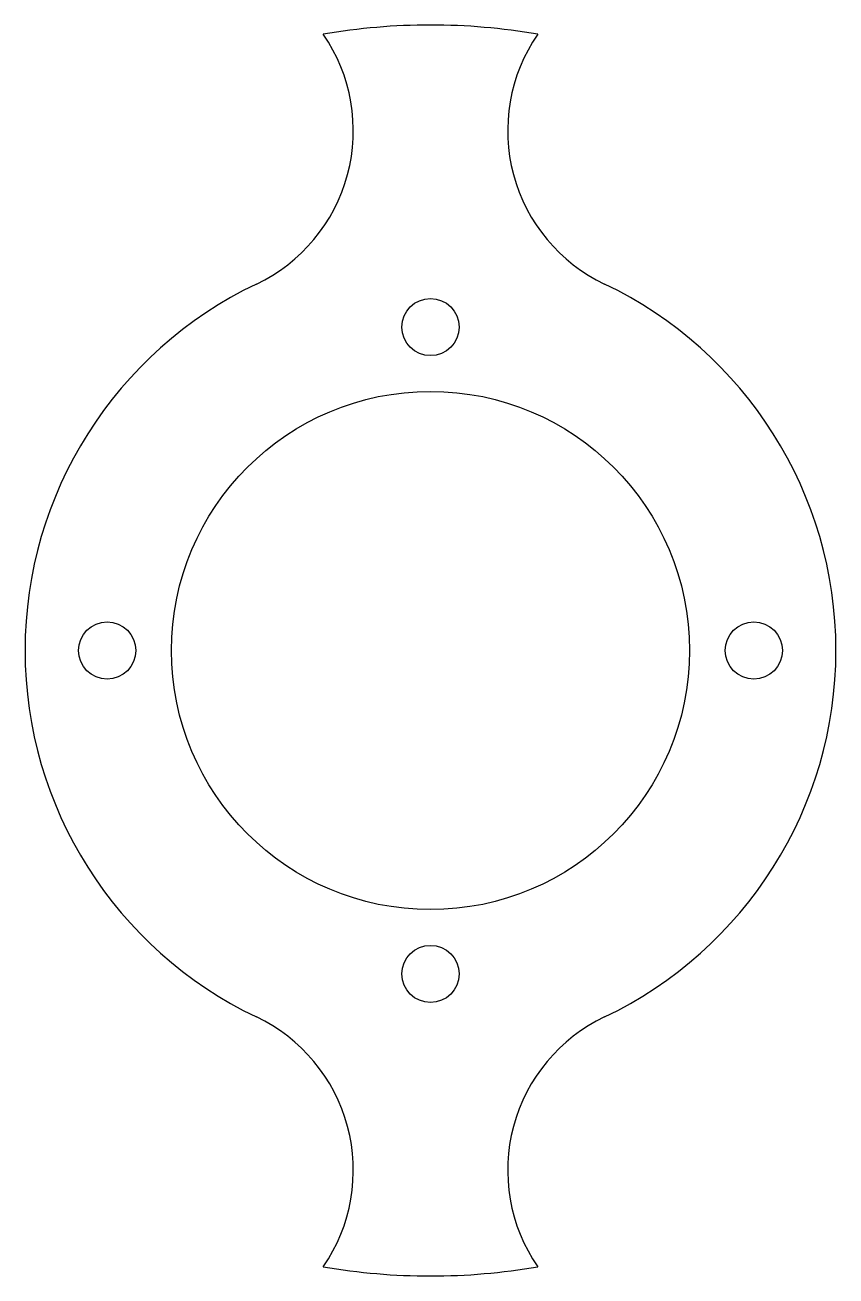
# Model space of a CAD drawing. Extents: x -22.7 to 22.7, y -35 to 35.
import ezdxf

# ---------------------------------------------------------------- set-up
doc = ezdxf.new("R2010")
doc.units = 0
doc.layers.add('VISIBLE', color=7, linetype='CONTINUOUS')

msp = doc.modelspace()

# ---------------------------------------------------------------- linework, layer by layer
at = {"layer": 'VISIBLE'}
for centre, radius in [((0, 18.1), 1.6), ((0, 0), 14.5), ((-18.1, 0), 1.6), ((18.1, 0), 1.6), ((0, -18.1), 1.6)]:
    msp.add_circle(centre, radius, dxfattribs=at)
for centre, radius, start, end in [((0, 0), 35, 80.12911, 99.87089), ((-13.828, 29.087), 9.507, 295.42586, 34.57414), ((13.828, 29.087), 9.507, 145.42586, 244.57414), ((0, 0), 22.7, 115.42586, 244.57414), ((0, 0), 22.7, 295.42586, 64.57414), ((-13.828, -29.087), 9.507, 325.42586, 64.57414), ((13.828, -29.087), 9.507, 115.42586, 214.57414), ((0, 0), 35, 260.12911, 279.87089)]:
    msp.add_arc(centre, radius, start, end, dxfattribs=at)

doc.saveas('drawing.dxf')
